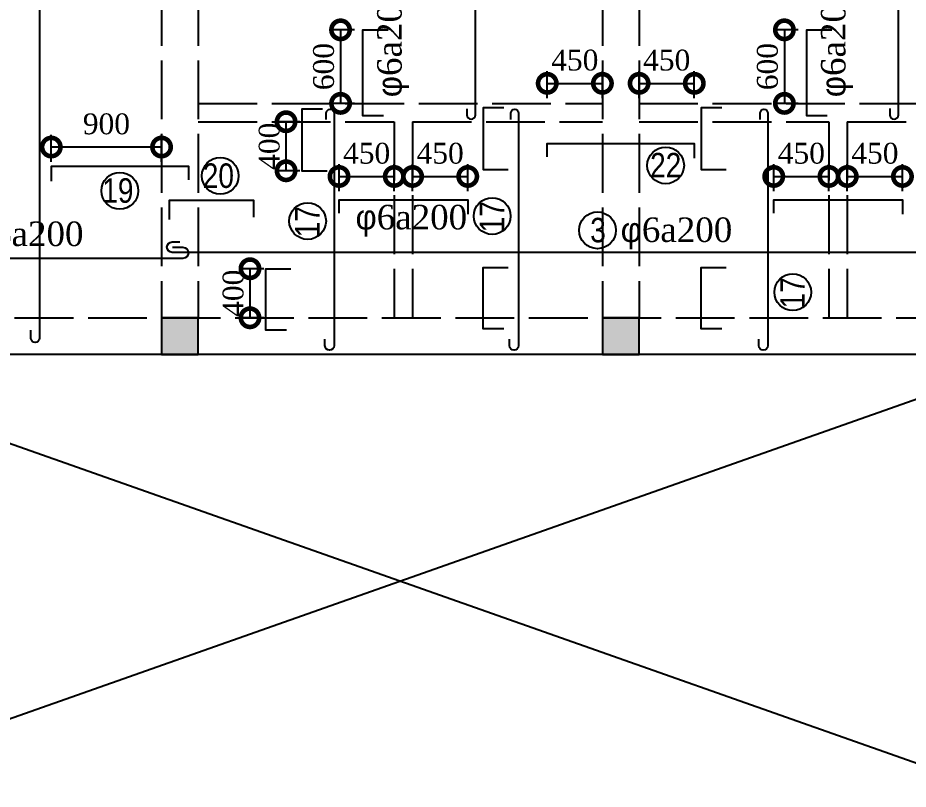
# Model space of a CAD drawing. Extents: x -105064 to -20964, y -943 to 58457.
# Drawn here: x -83870 to -76599, y 39685 to 45981 of the extents above; entities that cross this region are included whole.
import ezdxf

# ---------------------------------------------------------------- set-up
doc = ezdxf.new("R2010")
doc.units = 0
doc.header["$LTSCALE"] = 40
doc.linetypes.add('ACAD_ISO02W100', pattern=[15, 12, -3])
doc.layers.get('0').update_dxf_attribs({"linetype": 'CONTINUOUS'})
doc.layers.get('DEFPOINTS').update_dxf_attribs({"linetype": 'CONTINUOUS'})
for name, color, linetype in [('COT', 3, 'CONTINUOUS'), ('KTHUOT', 6, 'CONTINUOUS'), ('MANH', 2, 'CONTINUOUS'), ('TEXT', 7, 'CONTINUOUS'), ('THEP', 1, 'CONTINUOUS')]:
    doc.layers.add(name, color=color, linetype=linetype)
doc.styles.add('DIM-NEW', font='')
doc.styles.add('VNI-HELVE', font='')
doc.styles.add('VNI-TIMES', font='')
doc.styles.get('DIM-NEW').set_extended_font_data('VNI-Helve-Condense')
doc.styles.get('VNI-HELVE').set_extended_font_data('VNI-Helve')
doc.styles.get('VNI-TIMES').set_extended_font_data('VNI-Times')
doc.dimstyles.new('D1', dxfattribs={"dimscale": 0, "dimtxt": 300, "dimasz": 250, "dimexe": 250, "dimexo": 0, "dimgap": 160, "dimtad": 1, "dimdec": 0, "dimdsep": 46, "dimtxsty": 'VNI-HELVE', "dimblk1": 'ARCHTICK', "dimblk2": 'ARCHTICK', "dimsah": 1, "dimcen": 2.5, "dimclrd": 6, "dimclre": 6, "dimclrt": 6, "dimadec": 0, "dimazin": 0, "dimtfac": 1, "dimtdec": 0, "dimtmove": 0, "dimatfit": 3, "dimldrblk": 'ARCHTICK', "dimfxl": 1, "dimtolj": 1, "dimtzin": 0, "dimarcsym": 0})

# ---------------------------------------------------------------- blocks, each defined once
blk = doc.blocks.new('_DotSmall')
at = {"color": 0, "linetype": 'ByBlock', "const_width": 0.5}
blk.add_lwpolyline([(-0.0625, 0, 1), (0.0625, 0, 1)], format="xyb", close=True, dxfattribs=at)
blk = doc.blocks.new('*D110')
at = {"layer": 'DEFPOINTS', "color": 0, "linetype": 'Continuous', "transparency": 16777216}
for p in [(-78345.4, 45445.9), (-78795.8, 45256.2), (-78345.4, 45256.2)]:
    blk.add_point(p, dxfattribs=at)
at = {"layer": 'KTHUOT', "color": 9, "linetype": 'Continuous', "lineweight": -2, "transparency": 16777216}
for p, q in [((-78795.8, 45326.2), (-78795.8, 45545.9)), ((-78345.4, 45326.2), (-78345.4, 45545.9)), ((-78795.8, 45445.9), (-78345.4, 45445.9))]:
    blk.add_line(p, q, dxfattribs=at)
at = {"layer": 'KTHUOT', "color": 9, "linetype": 'Continuous', "lineweight": -2, "transparency": 16777216, "xscale": 300, "yscale": 300, "zscale": 300, "rotation": 180}
blk.add_blockref('_DotSmall', (-78795.8, 45445.9), dxfattribs=at)
at = {"layer": 'KTHUOT', "color": 9, "linetype": 'Continuous', "lineweight": -2, "transparency": 16777216, "xscale": 300, "yscale": 300, "zscale": 300}
blk.add_blockref('_DotSmall', (-78345.4, 45445.9), dxfattribs=at)
at = {"layer": 'KTHUOT', "color": 7, "linetype": 'Continuous', "transparency": 16777216, "insert": (-78570.6, 45634.3), "char_height": 170, "attachment_point": 5, "style": 'VNI-TIMES'}
blk.add_mtext('\\A1;450', dxfattribs=at)
blk = doc.blocks.new('_ARCHTICK')
at = {"color": 0, "linetype": 'ByBlock', "const_width": 0.15}
blk.add_lwpolyline([(-0.5, -0.5), (0.5, 0.5)], dxfattribs=at)
blk = doc.blocks.new('*D112')
at = {"layer": 'DEFPOINTS', "color": 0, "linetype": 'Continuous', "transparency": 16777216}
for p in [(-79095.8, 45445.9), (-79546.3, 45256.2), (-79095.8, 45256.2)]:
    blk.add_point(p, dxfattribs=at)
at = {"layer": 'KTHUOT', "color": 9, "linetype": 'Continuous', "lineweight": -2, "transparency": 16777216}
for p, q in [((-79546.3, 45326.2), (-79546.3, 45545.9)), ((-79095.8, 45326.2), (-79095.8, 45545.9)), ((-79546.3, 45445.9), (-79095.8, 45445.9))]:
    blk.add_line(p, q, dxfattribs=at)
at = {"layer": 'KTHUOT', "color": 9, "linetype": 'Continuous', "lineweight": -2, "transparency": 16777216, "xscale": 300, "yscale": 300, "zscale": 300, "rotation": 180}
blk.add_blockref('_DotSmall', (-79546.3, 45445.9), dxfattribs=at)
at = {"layer": 'KTHUOT', "color": 9, "linetype": 'Continuous', "lineweight": -2, "transparency": 16777216, "xscale": 300, "yscale": 300, "zscale": 300}
blk.add_blockref('_DotSmall', (-79095.8, 45445.9), dxfattribs=at)
at = {"layer": 'KTHUOT', "color": 7, "linetype": 'Continuous', "transparency": 16777216, "insert": (-79321.1, 45634.3), "char_height": 170, "attachment_point": 5, "style": 'VNI-TIMES'}
blk.add_mtext('\\A1;450', dxfattribs=at)
blk = doc.blocks.new('*D113')
at = {"layer": 'DEFPOINTS', "color": 0, "linetype": 'Continuous', "transparency": 16777216}
for p in [(-80195.4, 44685.8), (-80645.8, 44496.2), (-80195.4, 44496.2)]:
    blk.add_point(p, dxfattribs=at)
at = {"layer": 'KTHUOT', "color": 9, "linetype": 'Continuous', "lineweight": -2, "transparency": 16777216}
for p, q in [((-80645.8, 44566.2), (-80645.8, 44785.8)), ((-80195.4, 44566.2), (-80195.4, 44785.8)), ((-80645.8, 44685.8), (-80195.4, 44685.8))]:
    blk.add_line(p, q, dxfattribs=at)
at = {"layer": 'KTHUOT', "color": 9, "linetype": 'Continuous', "lineweight": -2, "transparency": 16777216, "xscale": 300, "yscale": 300, "zscale": 300, "rotation": 180}
blk.add_blockref('_DotSmall', (-80645.8, 44685.8), dxfattribs=at)
at = {"layer": 'KTHUOT', "color": 9, "linetype": 'Continuous', "lineweight": -2, "transparency": 16777216, "xscale": 300, "yscale": 300, "zscale": 300}
blk.add_blockref('_DotSmall', (-80195.4, 44685.8), dxfattribs=at)
at = {"layer": 'KTHUOT', "color": 7, "linetype": 'Continuous', "transparency": 16777216, "insert": (-80420.6, 44874.2), "char_height": 170, "attachment_point": 5, "style": 'VNI-TIMES'}
blk.add_mtext('\\A1;450', dxfattribs=at)
blk = doc.blocks.new('*D114')
at = {"layer": 'DEFPOINTS', "color": 0, "linetype": 'Continuous', "transparency": 16777216}
for p in [(-80795.8, 44685.8), (-81246.3, 44496.2), (-80795.8, 44496.2)]:
    blk.add_point(p, dxfattribs=at)
at = {"layer": 'KTHUOT', "color": 9, "linetype": 'Continuous', "lineweight": -2, "transparency": 16777216}
for p, q in [((-81246.3, 44566.2), (-81246.3, 44785.8)), ((-80795.8, 44566.2), (-80795.8, 44785.8)), ((-81246.3, 44685.8), (-80795.8, 44685.8))]:
    blk.add_line(p, q, dxfattribs=at)
at = {"layer": 'KTHUOT', "color": 9, "linetype": 'Continuous', "lineweight": -2, "transparency": 16777216, "xscale": 300, "yscale": 300, "zscale": 300, "rotation": 180}
blk.add_blockref('_DotSmall', (-81246.3, 44685.8), dxfattribs=at)
at = {"layer": 'KTHUOT', "color": 9, "linetype": 'Continuous', "lineweight": -2, "transparency": 16777216, "xscale": 300, "yscale": 300, "zscale": 300}
blk.add_blockref('_DotSmall', (-80795.8, 44685.8), dxfattribs=at)
at = {"layer": 'KTHUOT', "color": 7, "linetype": 'Continuous', "transparency": 16777216, "insert": (-81021.1, 44874.2), "char_height": 170, "attachment_point": 5, "style": 'VNI-TIMES'}
blk.add_mtext('\\A1;450', dxfattribs=at)
blk = doc.blocks.new('*D115')
at = {"layer": 'DEFPOINTS', "color": 0, "linetype": 'Continuous', "transparency": 16777216}
for p in [(-76645.4, 44685.8), (-77095.8, 44496.2), (-76645.4, 44496.2)]:
    blk.add_point(p, dxfattribs=at)
at = {"layer": 'KTHUOT', "color": 9, "linetype": 'Continuous', "lineweight": -2, "transparency": 16777216}
for p, q in [((-77095.8, 44566.2), (-77095.8, 44785.8)), ((-76645.4, 44566.2), (-76645.4, 44785.8)), ((-77095.8, 44685.8), (-76645.4, 44685.8))]:
    blk.add_line(p, q, dxfattribs=at)
at = {"layer": 'KTHUOT', "color": 9, "linetype": 'Continuous', "lineweight": -2, "transparency": 16777216, "xscale": 300, "yscale": 300, "zscale": 300, "rotation": 180}
blk.add_blockref('_DotSmall', (-77095.8, 44685.8), dxfattribs=at)
at = {"layer": 'KTHUOT', "color": 9, "linetype": 'Continuous', "lineweight": -2, "transparency": 16777216, "xscale": 300, "yscale": 300, "zscale": 300}
blk.add_blockref('_DotSmall', (-76645.4, 44685.8), dxfattribs=at)
at = {"layer": 'KTHUOT', "color": 7, "linetype": 'Continuous', "transparency": 16777216, "insert": (-76870.6, 44874.2), "char_height": 170, "attachment_point": 5, "style": 'VNI-TIMES'}
blk.add_mtext('\\A1;450', dxfattribs=at)
blk = doc.blocks.new('*D116')
at = {"layer": 'DEFPOINTS', "color": 0, "linetype": 'Continuous', "transparency": 16777216}
for p in [(-77245.8, 44685.8), (-77696.3, 44496.2), (-77245.8, 44496.2)]:
    blk.add_point(p, dxfattribs=at)
at = {"layer": 'KTHUOT', "color": 9, "linetype": 'Continuous', "lineweight": -2, "transparency": 16777216}
for p, q in [((-77696.3, 44566.2), (-77696.3, 44785.8)), ((-77245.8, 44566.2), (-77245.8, 44785.8)), ((-77696.3, 44685.8), (-77245.8, 44685.8))]:
    blk.add_line(p, q, dxfattribs=at)
at = {"layer": 'KTHUOT', "color": 9, "linetype": 'Continuous', "lineweight": -2, "transparency": 16777216, "xscale": 300, "yscale": 300, "zscale": 300, "rotation": 180}
blk.add_blockref('_DotSmall', (-77696.3, 44685.8), dxfattribs=at)
at = {"layer": 'KTHUOT', "color": 9, "linetype": 'Continuous', "lineweight": -2, "transparency": 16777216, "xscale": 300, "yscale": 300, "zscale": 300}
blk.add_blockref('_DotSmall', (-77245.8, 44685.8), dxfattribs=at)
at = {"layer": 'KTHUOT', "color": 7, "linetype": 'Continuous', "transparency": 16777216, "insert": (-77471.1, 44874.2), "char_height": 170, "attachment_point": 5, "style": 'VNI-TIMES'}
blk.add_mtext('\\A1;450', dxfattribs=at)
blk = doc.blocks.new('*D277')
at = {"layer": 'DEFPOINTS', "color": 0, "linetype": 'Continuous', "transparency": 16777216}
for p in [(-83596.3, 44925.9), (-83596.3, 44736.3), (-82695.8, 44736.3)]:
    blk.add_point(p, dxfattribs=at)
at = {"layer": 'KTHUOT', "color": 9, "linetype": 'Continuous', "lineweight": -2, "transparency": 16777216}
for p, q in [((-83596.3, 44806.3), (-83596.3, 45025.9)), ((-82695.8, 44806.3), (-82695.8, 45025.9)), ((-82695.8, 44925.9), (-83596.3, 44925.9))]:
    blk.add_line(p, q, dxfattribs=at)
at = {"layer": 'KTHUOT', "color": 9, "linetype": 'Continuous', "lineweight": -2, "transparency": 16777216, "xscale": 300, "yscale": 300, "zscale": 300, "rotation": 180}
blk.add_blockref('_DotSmall', (-83596.3, 44925.9), dxfattribs=at)
at = {"layer": 'KTHUOT', "color": 9, "linetype": 'Continuous', "lineweight": -2, "transparency": 16777216, "xscale": 300, "yscale": 300, "zscale": 300}
blk.add_blockref('_DotSmall', (-82695.8, 44925.9), dxfattribs=at)
at = {"layer": 'KTHUOT', "color": 7, "linetype": 'Continuous', "transparency": 16777216, "insert": (-83146.1, 45114), "char_height": 170, "attachment_point": 5, "style": 'VNI-TIMES'}
blk.add_mtext('\\A1;900', dxfattribs=at)
blk = doc.blocks.new('*D334')
at = {"layer": 'DEFPOINTS', "color": 0, "linetype": 'Continuous', "transparency": 16777216}
for p in [(-81051.5, 45882.5), (-81234, 45282.4), (-81051.5, 45282.4)]:
    blk.add_point(p, dxfattribs=at)
at = {"layer": 'KTHUOT', "color": 9, "linetype": 'Continuous', "lineweight": -2, "transparency": 16777216}
for p, q in [((-81121.5, 45882.5), (-81304, 45882.5)), ((-81234, 45882.5), (-81234, 45282.4)), ((-81121.5, 45282.4), (-81304, 45282.4))]:
    blk.add_line(p, q, dxfattribs=at)
at = {"layer": 'KTHUOT', "color": 9, "linetype": 'Continuous', "lineweight": -2, "transparency": 16777216, "xscale": 300, "yscale": 300, "zscale": 300}
for p, rotation in [((-81234, 45882.5), 90), ((-81234, 45282.4), 270)]:
    blk.add_blockref('_DotSmall', p, dxfattribs=dict(at, rotation=rotation))
at = {"layer": 'KTHUOT', "color": 7, "linetype": 'Continuous', "transparency": 16777216, "insert": (-81372, 45582.5), "char_height": 170, "attachment_point": 5, "rotation": 90, "style": 'VNI-TIMES'}
blk.add_mtext('\\A1;600', dxfattribs=at)
blk = doc.blocks.new('*D335')
at = {"layer": 'DEFPOINTS', "color": 0, "linetype": 'Continuous', "transparency": 16777216}
for p in [(-77427, 45882.5), (-77609.5, 45282.4), (-77427, 45282.4)]:
    blk.add_point(p, dxfattribs=at)
at = {"layer": 'KTHUOT', "color": 9, "linetype": 'Continuous', "lineweight": -2, "transparency": 16777216}
for p, q in [((-77497, 45882.5), (-77679.5, 45882.5)), ((-77609.5, 45882.5), (-77609.5, 45282.4)), ((-77497, 45282.4), (-77679.5, 45282.4))]:
    blk.add_line(p, q, dxfattribs=at)
at = {"layer": 'KTHUOT', "color": 9, "linetype": 'Continuous', "lineweight": -2, "transparency": 16777216, "xscale": 300, "yscale": 300, "zscale": 300}
for p, rotation in [((-77609.5, 45882.5), 90), ((-77609.5, 45282.4), 270)]:
    blk.add_blockref('_DotSmall', p, dxfattribs=dict(at, rotation=rotation))
at = {"layer": 'KTHUOT', "color": 7, "linetype": 'Continuous', "transparency": 16777216, "insert": (-77747.5, 45582.5), "char_height": 170, "attachment_point": 5, "rotation": 90, "style": 'VNI-TIMES'}
blk.add_mtext('\\A1;600', dxfattribs=at)
blk = doc.blocks.new('*D336')
at = {"layer": 'DEFPOINTS', "color": 0, "linetype": 'Continuous', "transparency": 16777216}
for p in [(-81678.9, 45132.4), (-81496.4, 45132.4), (-81496.4, 44732.4)]:
    blk.add_point(p, dxfattribs=at)
at = {"layer": 'KTHUOT', "color": 9, "linetype": 'Continuous', "lineweight": -2, "transparency": 16777216}
for p, q in [((-81566.4, 45132.4), (-81748.9, 45132.4)), ((-81678.9, 44732.4), (-81678.9, 45132.4)), ((-81566.4, 44732.4), (-81748.9, 44732.4))]:
    blk.add_line(p, q, dxfattribs=at)
at = {"layer": 'KTHUOT', "color": 9, "linetype": 'Continuous', "lineweight": -2, "transparency": 16777216, "xscale": 300, "yscale": 300, "zscale": 300}
for p, rotation in [((-81678.9, 45132.4), 90), ((-81678.9, 44732.4), 270)]:
    blk.add_blockref('_DotSmall', p, dxfattribs=dict(at, rotation=rotation))
at = {"layer": 'KTHUOT', "color": 7, "linetype": 'Continuous', "transparency": 16777216, "insert": (-81815.9, 44932.4), "char_height": 170, "attachment_point": 5, "rotation": 90, "style": 'VNI-TIMES'}
blk.add_mtext('\\A1;400', dxfattribs=at)
blk = doc.blocks.new('*D337')
at = {"layer": 'DEFPOINTS', "color": 0, "linetype": 'Continuous', "transparency": 16777216}
for p in [(-81791.3, 43932.5), (-81973.7, 43532.4), (-81791.3, 43532.4)]:
    blk.add_point(p, dxfattribs=at)
at = {"layer": 'KTHUOT', "color": 9, "linetype": 'Continuous', "lineweight": -2, "transparency": 16777216}
for p, q in [((-81861.3, 43932.5), (-82043.7, 43932.5)), ((-81973.7, 43932.5), (-81973.7, 43532.4)), ((-81861.3, 43532.4), (-82043.7, 43532.4))]:
    blk.add_line(p, q, dxfattribs=at)
at = {"layer": 'KTHUOT', "color": 9, "linetype": 'Continuous', "lineweight": -2, "transparency": 16777216, "xscale": 300, "yscale": 300, "zscale": 300}
for p, rotation in [((-81973.7, 43932.5), 90), ((-81973.7, 43532.4), 270)]:
    blk.add_blockref('_DotSmall', p, dxfattribs=dict(at, rotation=rotation))
at = {"layer": 'KTHUOT', "color": 7, "linetype": 'Continuous', "transparency": 16777216, "insert": (-82110.8, 43732.5), "char_height": 170, "attachment_point": 5, "rotation": 90, "style": 'VNI-TIMES'}
blk.add_mtext('\\A1;400', dxfattribs=at)

msp = doc.modelspace()

# ---------------------------------------------------------------- linework, layer by layer
at = {"layer": 'COT'}
for points in [[(-82695.8, 43232.4), (-82395.8, 43232.4), (-82395.8, 43532.4), (-82695.8, 43532.4)], [(-79095.8, 43232.4), (-78795.8, 43232.4), (-78795.8, 43532.4), (-79095.8, 43532.4)]]:
    msp.add_lwpolyline(points, close=True, dxfattribs=at)
for points in [[(-82695.8, 43232.4), (-82395.8, 43232.4), (-82695.8, 43532.4), (-82395.8, 43532.4)], [(-79095.8, 43232.4), (-78795.8, 43232.4), (-79095.8, 43532.4), (-78795.8, 43532.4)]]:
    msp.add_solid(points, dxfattribs=at)
at = {"layer": 'KTHUOT', "color": 6, "linetype": 'Continuous'}
for centre in [(-78579.2, 44776.1), (-82216.3, 44690.5), (-83036.8, 44569.3), (-79995.8, 44362.7), (-81502.8, 44321.8), (-79136.2, 44246.3), (-77541.6, 43741.1)]:
    msp.add_circle(centre, 150, dxfattribs=at)
at = {"layer": 'MANH', "linetype": 'ACAD_ISO02W100'}
for p, q in [((-82695.8, 47432.4), (-82695.8, 43532.4)), ((-82395.8, 47432.4), (-82395.8, 43532.4)), ((-79095.8, 47432.4), (-79095.8, 43532.4)), ((-78795.8, 47432.4), (-78795.8, 43532.4)), ((-82395.8, 45282.4), (-79095.8, 45282.4)), ((-78795.8, 45282.4), (-75495.8, 45282.4)), ((-82395.8, 45132.4), (-80795.8, 45132.4)), ((-80795.8, 45132.4), (-80795.8, 43532.4)), ((-80645.8, 45132.4), (-80645.8, 43532.4)), ((-80645.8, 45132.4), (-79095.8, 45132.4)), ((-78795.8, 45132.4), (-77245.8, 45132.4)), ((-77245.8, 45132.4), (-77245.8, 43532.4)), ((-77095.8, 45132.4), (-75495.8, 45132.4)), ((-77095.8, 45132.4), (-77095.8, 43532.4)), ((-86295.8, 43532.4), (-82695.8, 43532.4)), ((-82695.8, 43532.4), (-79095.8, 43532.4)), ((-79095.8, 43532.4), (-75495.8, 43532.4))]:
    msp.add_line(p, q, dxfattribs=at)
at = {"layer": 'MANH', "color": 9}
for p, q in [((-75495.8, 43232.4), (-85995.8, 39532.4)), ((-85995.8, 43232.4), (-75495.8, 39532.4))]:
    msp.add_line(p, q, dxfattribs=at)
at = {"layer": 'MANH', "linetype": 'Continuous'}
for p, q in [((-82395.8, 43232.4), (-85995.8, 43232.4)), ((-78795.8, 43232.4), (-82395.8, 43232.4)), ((-75195.8, 43232.4), (-78795.8, 43232.4))]:
    msp.add_line(p, q, dxfattribs=at)
at = {"layer": 'THEP'}
for points in [[(-80202.9, 45238.8), (-80202.9, 45189.4, 1), (-80132, 45189.4), (-80132, 51858.6, 1), (-80193.5, 51858.6), (-80193.5, 51805.4)], [(-76749.8, 45241.4), (-76749.8, 45189.4, 1), (-76678.8, 45189.4), (-76678.8, 51858.6, 1), (-76740.4, 51858.6), (-76740.4, 51805.4)], [(-83693.1, 51632.4), (-83693.1, 43367.3, -1), (-83764.1, 43367.3), (-83764.1, 43430.5)], [(-81350.6, 45150.6), (-81350.6, 45203.2, -1), (-81287.4, 45203.2), (-81287.4, 43305.3, -1), (-81361.2, 43305.3), (-81361.2, 43357.9)], [(-79843.5, 45150.6), (-79843.5, 45203.2, -1), (-79780.3, 45203.2), (-79780.3, 43305.3, -1), (-79854.1, 43305.3), (-79854.1, 43357.9)], [(-77808, 45150.6), (-77808, 45203.2, -1), (-77744.8, 45203.2), (-77744.8, 43305.3, -1), (-77818.6, 43305.3), (-77818.6, 43357.9)], [(-75407.2, 44156.8), (-75322, 44156.8, -1), (-75322, 44066.5), (-75322, 44066.5), (-82609.5, 44066.5, -1), (-82609.5, 44151.4), (-82545.4, 44151.4)], [(-82607.2, 44107.5), (-82522, 44107.5, -1), (-82522, 44017.1), (-82522, 44017.1), (-99409.5, 44017.1, -1), (-99409.5, 44102), (-99345.4, 44102)]]:
    msp.add_lwpolyline(points, format="xyb", dxfattribs=at)
for points in [[(-80883.7, 45181), (-81051.5, 45181), (-81051.5, 45882.5), (-80846.6, 45882.5)], [(-77259.2, 45181), (-77427, 45181), (-77427, 45882.5), (-77222.1, 45882.5)], [(-81381.5, 45233.9), (-81549.3, 45233.9), (-81549.3, 44732.4), (-81344.4, 44732.4)], [(-79901.2, 45245.2), (-80069.1, 45245.2), (-80069.1, 44743.7), (-79864.2, 44743.7)], [(-78120.9, 45245.2), (-78288.8, 45245.2), (-78288.8, 44743.7), (-78083.9, 44743.7)], [(-79546.7, 44846.2), (-79546.7, 44954.9), (-78345.4, 44954.9), (-78345.4, 44836.4)], [(-82472.2, 44657.6), (-82472.2, 44766.4), (-83596.3, 44766.4), (-83596.3, 44647.9)], [(-82631.4, 44333.7), (-82631.4, 44491.8), (-81946.4, 44491.8), (-81946.4, 44354.7)], [(-81246.7, 44387.4), (-81246.7, 44496.2), (-80195.4, 44496.2), (-80195.4, 44377.7)], [(-77696.7, 44387.4), (-77696.7, 44496.2), (-76645.4, 44496.2), (-76645.4, 44377.7)], [(-81676.3, 43431), (-81844.2, 43431), (-81844.2, 43932.5), (-81639.3, 43932.5)], [(-79901.2, 43442.4), (-80069.1, 43442.4), (-80069.1, 43943.8), (-79864.2, 43943.8)], [(-78120.9, 43442.4), (-78288.8, 43442.4), (-78288.8, 43943.8), (-78083.9, 43943.8)]]:
    msp.add_lwpolyline(points, dxfattribs=at)

# ---------------------------------------------------------------- texts
at = {"layer": 'TEXT', "style": 'DIM-NEW'}
for s, p in [('22', (-78706.4, 44678)), ('20', (-82359.5, 44592.4)), ('19', (-83180, 44471.2)), ('3', (-79195.2, 44148.2))]:
    msp.add_text(s, height=200, dxfattribs=at).set_placement(p)
for p in [(-81404.8, 44188.8), (-79897.7, 44229.7), (-77443.6, 43608.1)]:
    msp.add_text('17', height=200, rotation=90, dxfattribs=at).set_placement(p)
at = {"layer": 'TEXT', "char_height": 200, "width": 982.857, "attachment_point": 1, "rotation": 90, "style": 'VNI-TIMES'}
for insert in [(-80935.1, 45332.4), (-77310.6, 45332.4)]:
    msp.add_mtext('{\\fSymbol|b0|i0|c2|p16;f}6a200', dxfattribs=dict(at, insert=insert))
at = {"layer": 'TEXT', "char_height": 200, "width": 982.857, "attachment_point": 1, "style": 'VNI-TIMES'}
for insert in [(-81112, 44454), (-84245.1, 44317.9), (-78946.9, 44351)]:
    msp.add_mtext('{\\fSymbol|b0|i0|c2|p16;f}6a200', dxfattribs=dict(at, insert=insert))

# ---------------------------------------------------------------- dimensions: what is measured, and where the dimension line sits
at = {"layer": 'KTHUOT', "color": 6, "linetype": 'Continuous'}
for base, p1, p2, angle, override, picture, middle in [((-81234, 45282.4), (-81051.5, 45882.5), (-81051.5, 45282.4), 90, {"dimscale": 1, "dimtxt": 170, "dimasz": 300, "dimexe": 70, "dimexo": 70, "dimgap": 50, "dimtxsty": 'VNI-TIMES', "dimblk1": 'DotSmall', "dimblk2": 'DotSmall', "dimclrd": 9, "dimclre": 9, "dimclrt": 7}, '*D334', (-81372, 45582.5)), ((-77609.5, 45282.4), (-77427, 45882.5), (-77427, 45282.4), 90, {"dimscale": 1, "dimtxt": 170, "dimasz": 300, "dimexe": 70, "dimexo": 70, "dimgap": 50, "dimtxsty": 'VNI-TIMES', "dimblk1": 'DotSmall', "dimblk2": 'DotSmall', "dimclrd": 9, "dimclre": 9, "dimclrt": 7}, '*D335', (-77747.5, 45582.5)), ((-83596.2719, 44925.9441), (-82695.8347, 44736.3035), (-83596.2719, 44736.3035), 180, {"dimscale": 1, "dimtxt": 170, "dimasz": 300, "dimexe": 100, "dimexo": 70, "dimgap": 100, "dimtxsty": 'VNI-TIMES', "dimblk1": 'DotSmall', "dimblk2": 'DotSmall', "dimclrd": 9, "dimclre": 9, "dimclrt": 7}, '*D277', (-83146.0533, 45113.9708))]:
    dim = msp.add_linear_dim(base=base, p1=p1, p2=p2, angle=angle, dimstyle='D1', override=override, dxfattribs=at)
    dim.commit()
    dim.dimension.update_dxf_attribs({"geometry": picture, "text_midpoint": middle})
for base, p1, p2, picture, middle in [((-79095.8347, 45445.8718), (-79546.2719, 45256.2311), (-79095.8347, 45256.2311), '*D112', (-79321.0533, 45445.8718)), ((-78345.4, 45445.9), (-78795.8, 45256.2), (-78345.4, 45256.2), '*D110', (-78570.6, 45445.9)), ((-80795.8347, 44685.7971), (-81246.2719, 44496.1564), (-80795.8347, 44496.1564), '*D114', (-81021.0533, 44685.7971)), ((-80195.4, 44685.8), (-80645.8, 44496.2), (-80195.4, 44496.2), '*D113', (-80420.6, 44685.8)), ((-77245.8347, 44685.7971), (-77696.2719, 44496.1564), (-77245.8347, 44496.1564), '*D116', (-77471.0533, 44685.7971)), ((-76645.4, 44685.8), (-77095.8, 44496.2), (-76645.4, 44496.2), '*D115', (-76870.6, 44685.8))]:
    dim = msp.add_linear_dim(base=base, p1=p1, p2=p2, dimstyle='D1', override={"dimscale": 1, "dimtxt": 170, "dimasz": 300, "dimexe": 100, "dimexo": 70, "dimgap": 100, "dimtxsty": 'VNI-TIMES', "dimblk1": 'DotSmall', "dimblk2": 'DotSmall', "dimclrd": 9, "dimclre": 9, "dimclrt": 7}, dxfattribs=at)
    dim.commit()
    dim.dimension.update_dxf_attribs({"geometry": picture, "text_midpoint": middle, "dimtype": 160})
for base, p1, p2, angle, picture, middle in [((-81678.9, 45132.4), (-81496.4, 44732.4), (-81496.4, 45132.4), 270, '*D336', (-81678.9, 44932.4)), ((-81973.7, 43532.4), (-81791.3, 43932.5), (-81791.3, 43532.4), 90, '*D337', (-81973.7, 43732.5))]:
    dim = msp.add_linear_dim(base=base, p1=p1, p2=p2, angle=angle, dimstyle='D1', override={"dimscale": 1, "dimtxt": 170, "dimasz": 300, "dimexe": 70, "dimexo": 70, "dimgap": 50, "dimtxsty": 'VNI-TIMES', "dimblk1": 'DotSmall', "dimblk2": 'DotSmall', "dimclrd": 9, "dimclre": 9, "dimclrt": 7}, dxfattribs=at)
    dim.commit()
    dim.dimension.update_dxf_attribs({"geometry": picture, "text_midpoint": middle, "dimtype": 160})

doc.saveas('drawing.dxf')
